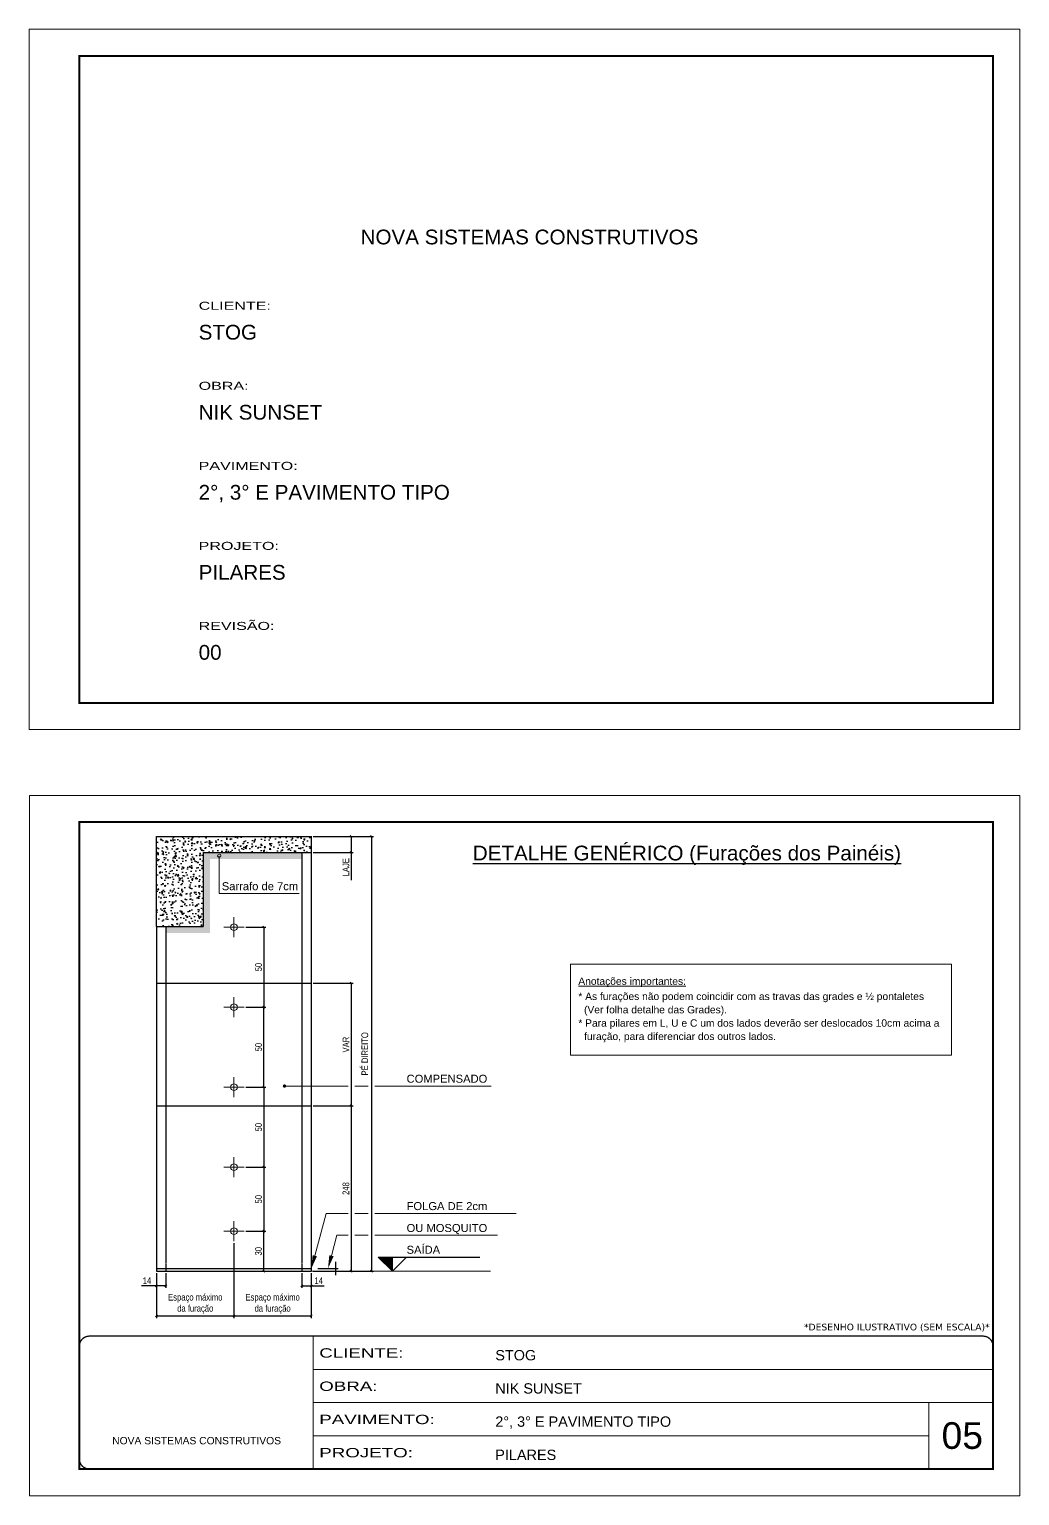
# Model space of a CAD drawing. Extents: x 808 to 7089, y -98 to 17032.
# Drawn here: x 808 to 2293, y 14834 to 17032 of the extents above; entities that cross this region are included whole.
import ezdxf
from ezdxf.enums import TextEntityAlignment as Align

# ---------------------------------------------------------------- set-up
doc = ezdxf.new("R2010")
doc.units = 0
for name, pattern in [('CONTINUO', [0]), ('DASHED', [0.75, 0.5, -0.25]), ('HIDDEN', [0.375, 0.25, -0.125])]:
    doc.linetypes.add(name, pattern=pattern)
for name, color, linetype, lineweight in [('CARIMBO', 255, 'Continuous', 9), ('CONCRETO', 251, 'Continuous', 25), ('Folhas', 255, 'Continuous', 9), ('Hachura', 251, 'Continuous', 9), ('SARRAFO DE PRESSAO', 251, 'DASHED', 9)]:
    doc.layers.add(name, color=color, linetype=linetype, lineweight=lineweight)
for name, color, linetype in [('COTA', 241, 'Continuous'), ('NIVEL', 7, 'Continuous'), ('Painéis', 200, 'Continuous'), ('SARR_2.2x7', 40, 'Continuous'), ('SARRAFO', 251, 'Continuous')]:
    doc.layers.add(name, color=color, linetype=linetype)
doc.styles.add('ARIAL', font='arial.ttf')
doc.styles.add('COTA TECNICA-50', font='techl___.ttf', dxfattribs={"height": 10})
doc.styles.add('stylellllll', font='verdana.ttf', dxfattribs={"height": 2})
doc.styles.add('Tecnologia', font='')
doc.styles.get('Tecnologia').set_extended_font_data('Forgotten Futurist')
doc.dimstyles.new('COTA PAINEL-50', dxfattribs={"dimtxt": 10, "dimasz": 3, "dimexe": 3, "dimexo": 3, "dimgap": 3, "dimtad": 1, "dimdec": 1, "dimzin": 12, "dimdsep": 46, "dimtxsty": 'COTA TECNICA-50', "dimblk1": 'OBLIQUE', "dimblk2": 'OBLIQUE', "dimsah": 1, "dimcen": 0.9, "dimclrd": 4, "dimclre": 4, "dimclrt": 240, "dimadec": 1, "dimazin": 3, "dimtfac": 1, "dimtdec": 1, "dimtmove": 0, "dimatfit": 3, "dimfxl": 1, "dimtolj": 1, "dimtzin": 12, "dimarcsym": 0})
pattern_1 = [(50, (-6186.066, 675.581), (18.218467, -1.593909), [1.905, -20.955]), (355, (-6186.066, 675.581), (-3.524283, 19.105664), [1.524, -16.764]), (100.451, (-6184.547, 675.449), (14.69425, 17.511669), [1.619, -17.809]), (46.1842, (-6186.066, 680.661), (27.107904, -4.204233), [2.8575, -31.4325]), (96.6356, (-6183.807, 680.31), (23.740423, 24.742556), [2.4285, -26.7135]), (351.184, (-6186.066, 680.661), (23.74046, 24.74251), [2.286, -25.146]), (21, (-6183.526, 679.391), (15.161488, -10.226552), [1.905, -20.955]), (326, (-6183.526, 679.391), (6.180203, 18.418797), [1.524, -16.764]), (71.4514, (-6182.262, 678.54), (21.341649, 8.192286), [1.619, -17.809]), (37.5, (-6186.0656, 675.5815), (0.3088603, 8.455504), [0, -16.5608, 0, -17.018, 0, -16.8275]), (7.5, (-6186.066, 675.5815), (6.6819663, 10.0180575), [0, -9.7028, 0, -16.1798, 0, -6.4135]), (327.5, (-6191.73, 675.5815), (13.5590595, -0.5728744), [0, -6.35, 0, -19.812, 0, -26.289]), (317.5, (-6194.27, 675.581), (14.812918, 2.542649), [0, -8.255, 0, -13.1572, 0, -18.669])]

# ---------------------------------------------------------------- blocks, each defined once
blk = doc.blocks.new('_Oblique')
at = {"color": 0, "linetype": 'ByBlock', "lineweight": -2}
blk.add_line((-0.5, -0.5), (0.5, 0.5), dxfattribs=at)
blk = doc.blocks.new('*D1473')
at = {"layer": 'COTA', "color": 4, "lineweight": -2, "transparency": 16777216}
for p, q in [((1234, 15822.4), (1294, 15822.4)), ((1291, 15822.4), (1291, 15798.4)), ((1234, 15798.4), (1294, 15798.4)), ((1291, 15798.4), (1291, 15756.9))]:
    blk.add_line(p, q, dxfattribs=at)
at = {"layer": 'Defpoints', "color": 0, "transparency": 16777216}
for p in [(1231, 15822.4), (1231, 15798.4), (1291, 15798.4)]:
    blk.add_point(p, dxfattribs=at)
at = {"layer": 'COTA', "color": 4, "lineweight": -2, "transparency": 16777216, "xscale": 3, "yscale": 3, "zscale": 3}
for p, rotation in [((1291, 15822.4), 90), ((1291, 15798.4), 270)]:
    blk.add_blockref('_Oblique', p, dxfattribs=dict(at, rotation=rotation))
at = {"layer": 'COTA', "color": 240, "transparency": 16777216, "insert": (1282.9, 15776.2), "char_height": 10, "attachment_point": 5, "rotation": 90, "style": 'COTA TECNICA-50'}
blk.add_mtext('\\A1;LAJE', dxfattribs=at)
blk = doc.blocks.new('*D1474')
at = {"layer": 'COTA', "color": 4, "lineweight": -2, "transparency": 16777216}
for p, q in [((1234, 15418.4), (1294, 15418.4)), ((1291, 15418.4), (1291, 15170.4)), ((1234, 15170.4), (1294, 15170.4))]:
    blk.add_line(p, q, dxfattribs=at)
at = {"layer": 'Defpoints', "color": 0, "transparency": 16777216}
for p in [(1231, 15418.4), (1231, 15170.4), (1291, 15170.4)]:
    blk.add_point(p, dxfattribs=at)
at = {"layer": 'COTA', "color": 4, "lineweight": -2, "transparency": 16777216, "xscale": 3, "yscale": 3, "zscale": 3}
for p, rotation in [((1291, 15418.4), 90), ((1291, 15170.4), 270)]:
    blk.add_blockref('_Oblique', p, dxfattribs=dict(at, rotation=rotation))
at = {"layer": 'COTA', "color": 240, "transparency": 16777216, "insert": (1282.9, 15294.4), "char_height": 10, "attachment_point": 5, "rotation": 90, "style": 'COTA TECNICA-50'}
blk.add_mtext('\\A1;248', dxfattribs=at)
blk = doc.blocks.new('*D1482')
at = {"layer": 'COTA', "color": 4, "lineweight": -2, "transparency": 16777216}
for p, q in [((1234, 15822.4), (1324, 15822.4)), ((1321, 15822.4), (1321, 15170.4)), ((1234, 15170.4), (1324, 15170.4))]:
    blk.add_line(p, q, dxfattribs=at)
at = {"layer": 'Defpoints', "color": 0, "transparency": 16777216}
for p in [(1231, 15822.4), (1231, 15170.4), (1321, 15170.4)]:
    blk.add_point(p, dxfattribs=at)
at = {"layer": 'COTA', "color": 4, "lineweight": -2, "transparency": 16777216, "xscale": 3, "yscale": 3, "zscale": 3}
for p, rotation in [((1321, 15822.4), 90), ((1321, 15170.4), 270)]:
    blk.add_blockref('_Oblique', p, dxfattribs=dict(at, rotation=rotation))
at = {"layer": 'COTA', "color": 240, "transparency": 16777216, "insert": (1311.3, 15496.4), "char_height": 10, "attachment_point": 5, "rotation": 90, "style": 'COTA TECNICA-50'}
blk.add_mtext('\\A1;PÉ DIREITO', dxfattribs=at)
blk = doc.blocks.new('*D1483')
at = {"layer": 'COTA', "color": 4, "lineweight": -2, "transparency": 16777216}
for p, q in [((1115, 15212.4), (1115, 15100.3)), ((999, 15167.4), (999, 15100.3)), ((999, 15103.3), (1115, 15103.3))]:
    blk.add_line(p, q, dxfattribs=at)
at = {"layer": 'Defpoints', "color": 0, "transparency": 16777216}
for p in [(1115, 15215.4), (999, 15170.4), (1115, 15103.3)]:
    blk.add_point(p, dxfattribs=at)
at = {"layer": 'COTA', "color": 4, "lineweight": -2, "transparency": 16777216, "xscale": 3, "yscale": 3, "zscale": 3, "rotation": 180}
blk.add_blockref('_Oblique', (999, 15103.3), dxfattribs=at)
at = {"layer": 'COTA', "color": 4, "lineweight": -2, "transparency": 16777216, "xscale": 3, "yscale": 3, "zscale": 3}
blk.add_blockref('_Oblique', (1115, 15103.3), dxfattribs=at)
at = {"layer": 'COTA', "color": 240, "transparency": 16777216, "insert": (1057, 15121.6), "char_height": 10, "attachment_point": 5, "style": 'COTA TECNICA-50'}
blk.add_mtext('\\A1;Espaço máximo\\Pda furação', dxfattribs=at)
blk = doc.blocks.new('*D1484')
at = {"layer": 'COTA', "color": 4, "lineweight": -2, "transparency": 16777216}
for p, q in [((1115, 15212.4), (1115, 15100.3)), ((1231, 15167.4), (1231, 15100.3)), ((1115, 15103.3), (1231, 15103.3))]:
    blk.add_line(p, q, dxfattribs=at)
at = {"layer": 'Defpoints', "color": 0, "transparency": 16777216}
for p in [(1115, 15215.4), (1231, 15170.4), (1231, 15103.3)]:
    blk.add_point(p, dxfattribs=at)
at = {"layer": 'COTA', "color": 4, "lineweight": -2, "transparency": 16777216, "xscale": 3, "yscale": 3, "zscale": 3, "rotation": 180}
blk.add_blockref('_Oblique', (1115, 15103.3), dxfattribs=at)
at = {"layer": 'COTA', "color": 4, "lineweight": -2, "transparency": 16777216, "xscale": 3, "yscale": 3, "zscale": 3}
blk.add_blockref('_Oblique', (1231, 15103.3), dxfattribs=at)
at = {"layer": 'COTA', "color": 240, "transparency": 16777216, "insert": (1173, 15121.6), "char_height": 10, "attachment_point": 5, "style": 'COTA TECNICA-50'}
blk.add_mtext('\\A1;Espaço máximo\\Pda furação', dxfattribs=at)
blk = doc.blocks.new('*D1485')
at = {"layer": 'COTA', "color": 4, "lineweight": -2, "transparency": 16777216}
for p, q in [((999, 15148.3), (976.5, 15148.3)), ((999, 15167.4), (999, 15145.3)), ((1013, 15148.3), (999, 15148.3)), ((1013, 15167.4), (1013, 15145.3))]:
    blk.add_line(p, q, dxfattribs=at)
at = {"layer": 'Defpoints', "color": 0, "transparency": 16777216}
for p in [(999, 15170.4), (1013, 15170.4), (1013, 15148.3)]:
    blk.add_point(p, dxfattribs=at)
at = {"layer": 'COTA', "color": 4, "lineweight": -2, "transparency": 16777216, "xscale": 3, "yscale": 3, "zscale": 3, "rotation": 180}
blk.add_blockref('_Oblique', (999, 15148.3), dxfattribs=at)
at = {"layer": 'COTA', "color": 4, "lineweight": -2, "transparency": 16777216, "xscale": 3, "yscale": 3, "zscale": 3}
blk.add_blockref('_Oblique', (1013, 15148.3), dxfattribs=at)
at = {"layer": 'COTA', "color": 240, "transparency": 16777216, "insert": (984.6, 15156.3), "char_height": 10, "attachment_point": 5, "style": 'COTA TECNICA-50'}
blk.add_mtext('\\A1;14', dxfattribs=at)
blk = doc.blocks.new('*D1486')
at = {"layer": 'COTA', "color": 4, "lineweight": -2, "transparency": 16777216}
for p, q in [((1217, 15167.4), (1217, 15145.3)), ((1217, 15148.3), (1231, 15148.3)), ((1231, 15167.4), (1231, 15145.3)), ((1231, 15148.3), (1250.1, 15148.3))]:
    blk.add_line(p, q, dxfattribs=at)
at = {"layer": 'Defpoints', "color": 0, "transparency": 16777216}
for p in [(1217, 15170.4), (1231, 15170.4), (1231, 15148.3)]:
    blk.add_point(p, dxfattribs=at)
at = {"layer": 'COTA', "color": 4, "lineweight": -2, "transparency": 16777216, "xscale": 3, "yscale": 3, "zscale": 3, "rotation": 180}
blk.add_blockref('_Oblique', (1217, 15148.3), dxfattribs=at)
at = {"layer": 'COTA', "color": 4, "lineweight": -2, "transparency": 16777216, "xscale": 3, "yscale": 3, "zscale": 3}
blk.add_blockref('_Oblique', (1231, 15148.3), dxfattribs=at)
at = {"layer": 'COTA', "color": 240, "transparency": 16777216, "insert": (1242.1, 15156.3), "char_height": 10, "attachment_point": 5, "style": 'COTA TECNICA-50'}
blk.add_mtext('\\A1;14', dxfattribs=at)
blk = doc.blocks.new('*D1487')
at = {"layer": 'COTA', "color": 4, "lineweight": -2, "transparency": 16777216}
for p, q in [((1133, 15230.4), (1163, 15230.4)), ((1160, 15170.4), (1160, 15230.4))]:
    blk.add_line(p, q, dxfattribs=at)
at = {"layer": 'Defpoints', "color": 0, "transparency": 16777216}
for p in [(1130, 15230.4), (1160, 15230.4), (1160, 15170.4)]:
    blk.add_point(p, dxfattribs=at)
at = {"layer": 'COTA', "color": 4, "lineweight": -2, "transparency": 16777216, "xscale": 3, "yscale": 3, "zscale": 3}
for p, rotation in [((1160, 15230.4), 90), ((1160, 15170.4), 270)]:
    blk.add_blockref('_Oblique', p, dxfattribs=dict(at, rotation=rotation))
at = {"layer": 'COTA', "color": 240, "transparency": 16777216, "insert": (1151.8, 15200.4), "char_height": 10, "attachment_point": 5, "rotation": 90, "style": 'COTA TECNICA-50'}
blk.add_mtext('\\A1;30', dxfattribs=at)
blk = doc.blocks.new('*D1488')
at = {"layer": 'COTA', "color": 4, "lineweight": -2, "transparency": 16777216}
for p, q in [((1133, 15326.4), (1163, 15326.4)), ((1160, 15326.4), (1160, 15230.4)), ((1133, 15230.4), (1163, 15230.4))]:
    blk.add_line(p, q, dxfattribs=at)
at = {"layer": 'Defpoints', "color": 0, "transparency": 16777216}
for p in [(1130, 15326.4), (1130, 15230.4), (1160, 15230.4)]:
    blk.add_point(p, dxfattribs=at)
at = {"layer": 'COTA', "color": 4, "lineweight": -2, "transparency": 16777216, "xscale": 3, "yscale": 3, "zscale": 3}
for p, rotation in [((1160, 15326.4), 90), ((1160, 15230.4), 270)]:
    blk.add_blockref('_Oblique', p, dxfattribs=dict(at, rotation=rotation))
at = {"layer": 'COTA', "color": 240, "transparency": 16777216, "insert": (1151.9, 15278.4), "char_height": 10, "attachment_point": 5, "rotation": 90, "style": 'COTA TECNICA-50'}
blk.add_mtext('\\A1;50', dxfattribs=at)
blk = doc.blocks.new('*D1489')
at = {"layer": 'COTA', "color": 4, "lineweight": -2, "transparency": 16777216}
for p, q in [((1133, 15446.4), (1163, 15446.4)), ((1160, 15446.4), (1160, 15326.4)), ((1133, 15326.4), (1163, 15326.4))]:
    blk.add_line(p, q, dxfattribs=at)
at = {"layer": 'Defpoints', "color": 0, "transparency": 16777216}
for p in [(1130, 15446.4), (1130, 15326.4), (1160, 15326.4)]:
    blk.add_point(p, dxfattribs=at)
at = {"layer": 'COTA', "color": 4, "lineweight": -2, "transparency": 16777216, "xscale": 3, "yscale": 3, "zscale": 3}
for p, rotation in [((1160, 15446.4), 90), ((1160, 15326.4), 270)]:
    blk.add_blockref('_Oblique', p, dxfattribs=dict(at, rotation=rotation))
at = {"layer": 'COTA', "color": 240, "transparency": 16777216, "insert": (1151.9, 15386.4), "char_height": 10, "attachment_point": 5, "rotation": 90, "style": 'COTA TECNICA-50'}
blk.add_mtext('\\A1;50', dxfattribs=at)
blk = doc.blocks.new('*D1490')
at = {"layer": 'COTA', "color": 4, "lineweight": -2, "transparency": 16777216}
for p, q in [((1133, 15566.4), (1163, 15566.4)), ((1160, 15446.4), (1160, 15566.4)), ((1133, 15446.4), (1163, 15446.4))]:
    blk.add_line(p, q, dxfattribs=at)
at = {"layer": 'Defpoints', "color": 0, "transparency": 16777216}
for p in [(1130, 15566.4), (1160, 15566.4), (1130, 15446.4)]:
    blk.add_point(p, dxfattribs=at)
at = {"layer": 'COTA', "color": 4, "lineweight": -2, "transparency": 16777216, "xscale": 3, "yscale": 3, "zscale": 3}
for p, rotation in [((1160, 15566.4), 90), ((1160, 15446.4), 270)]:
    blk.add_blockref('_Oblique', p, dxfattribs=dict(at, rotation=rotation))
at = {"layer": 'COTA', "color": 240, "transparency": 16777216, "insert": (1151.9, 15506.4), "char_height": 10, "attachment_point": 5, "rotation": 90, "style": 'COTA TECNICA-50'}
blk.add_mtext('\\A1;50', dxfattribs=at)
blk = doc.blocks.new('*D1491')
at = {"layer": 'COTA', "color": 4, "lineweight": -2, "transparency": 16777216}
for p, q in [((1133, 15686.4), (1163, 15686.4)), ((1160, 15686.4), (1160, 15566.4)), ((1133, 15566.4), (1163, 15566.4))]:
    blk.add_line(p, q, dxfattribs=at)
at = {"layer": 'Defpoints', "color": 0, "transparency": 16777216}
for p in [(1130, 15686.4), (1130, 15566.4), (1160, 15566.4)]:
    blk.add_point(p, dxfattribs=at)
at = {"layer": 'COTA', "color": 4, "lineweight": -2, "transparency": 16777216, "xscale": 3, "yscale": 3, "zscale": 3}
for p, rotation in [((1160, 15686.4), 90), ((1160, 15566.4), 270)]:
    blk.add_blockref('_Oblique', p, dxfattribs=dict(at, rotation=rotation))
at = {"layer": 'COTA', "color": 240, "transparency": 16777216, "insert": (1151.9, 15626.4), "char_height": 10, "attachment_point": 5, "rotation": 90, "style": 'COTA TECNICA-50'}
blk.add_mtext('\\A1;50', dxfattribs=at)
blk = doc.blocks.new('*D1492')
at = {"layer": 'COTA', "color": 4, "lineweight": -2, "transparency": 16777216}
for p, q in [((1234, 15602.1), (1294, 15602.1)), ((1291, 15602.1), (1291, 15418.4)), ((1234, 15418.4), (1294, 15418.4))]:
    blk.add_line(p, q, dxfattribs=at)
at = {"layer": 'Defpoints', "color": 0, "transparency": 16777216}
for p in [(1231, 15602.1), (1231, 15418.4), (1291, 15418.4)]:
    blk.add_point(p, dxfattribs=at)
at = {"layer": 'COTA', "color": 4, "lineweight": -2, "transparency": 16777216, "xscale": 3, "yscale": 3, "zscale": 3}
for p, rotation in [((1291, 15602.1), 90), ((1291, 15418.4), 270)]:
    blk.add_blockref('_Oblique', p, dxfattribs=dict(at, rotation=rotation))
at = {"layer": 'COTA', "color": 240, "transparency": 16777216, "insert": (1282.9, 15510.2), "char_height": 10, "attachment_point": 5, "rotation": 90, "style": 'COTA TECNICA-50'}
blk.add_mtext('\\A1;VAR', dxfattribs=at)
blk = doc.blocks.new('Furação')
at = {"color": 2}
for p, q in [((3747.5, 717.9), (3747.5, 702.9)), ((3740, 710.4), (3755, 710.4))]:
    blk.add_line(p, q, dxfattribs=at)
blk.add_circle((3747.5, 710.4), 2.5, dxfattribs=at)
blk = doc.blocks.new('_Dot')
at = {"color": 0, "linetype": 'ByBlock', "lineweight": -2}
blk.add_line((-0.5, 0), (-1, 0), dxfattribs=at)
at = {"color": 0, "linetype": 'ByBlock', "const_width": 0.5}
blk.add_lwpolyline([(-0.25, 0, 1), (0.25, 0, 1)], format="xyb", close=True, dxfattribs=at)
blk = doc.blocks.new('9999999999')
at = {"color": 30, "linetype": 'CONTINUO'}
for p, q in [((98564.6, 34230.2), (98564.6, 34429.4)), ((98564.6, 34379.6), (99584, 34379.6)), ((98564.6, 34329.8), (99488, 34329.8)), ((99584, 34329.8), (99488, 34329.8)), ((99488, 34329.8), (99488, 34230.2)), ((98564.6, 34280), (99488, 34280))]:
    blk.add_line(p, q, dxfattribs=at)
at = {"color": 30, "linetype": 'CONTINUO', "const_width": 2}
blk.add_lwpolyline([(99584, 34230.2), (99584, 34414.4, 0.414214), (99569, 34429.4), (98229, 34429.4, 0.414214), (98214, 34414.4), (98214, 34245.2, 0.414214), (98229, 34230.2), (99584, 34230.2)], format="xyb", dxfattribs=at)
at = {"layer": 'Folhas'}
blk.add_lwpolyline([(98139, 34190.2), (99624, 34190.2), (99624, 35240.2), (98139, 35240.2)], close=True, dxfattribs=at)
at = {"layer": 'Folhas', "color": 30, "const_width": 3}
blk.add_lwpolyline([(98214, 34230.2), (99584, 34230.2), (99584, 35200.2), (98214, 35200.2)], close=True, dxfattribs=at)
at = {"color": 7, "linetype": 'Continuous', "ltscale": 5, "style": 'ARIAL'}
for s, height, p in [('STOG', 15.48, (98837.7, 34393.1)), ('NIK SUNSET', 15.48, (98837.7, 34343.3)), ('2°, 3° E PAVIMENTO TIPO', 15.483, (98837.7, 34293.5)), ('NOVA SISTEMAS CONSTRUTIVOS', 11.059, (98263.2, 34267.2)), ('PILARES', 15.48, (98837.7, 34243.7))]:
    blk.add_text(s, height=height, dxfattribs=at).set_placement(p)
at = {"layer": 'Folhas', "color": 7, "style": 'Tecnologia', "width": 1.5}
for s, p in [('CLIENTE:', (98573.7, 34397.2)), ('OBRA:', (98573.7, 34347.3)), ('PAVIMENTO:', (98573.7, 34297.5)), ('PROJETO:', (98573.7, 34247.7))]:
    blk.add_text(s, height=14, dxfattribs=at).set_placement(p)

msp = doc.modelspace()

# ---------------------------------------------------------------- hatches: boundary and pattern name
at = {"layer": 'CONCRETO'}
h = msp.add_hatch(dxfattribs=at)
h.set_pattern_fill('AR-CONC', color=256, scale=0.1, style=0)
h.set_pattern_definition(pattern_1)
h.paths.add_polyline_path([(1069.02, 15798.39), (1148.02, 15798.39), (1148.02, 15822.39), (999.02, 15822.39), (999.02, 15687.39), (1069.02, 15687.39)])
h = msp.add_hatch(dxfattribs=at)
h.set_pattern_fill('AR-CONC', color=256, scale=0.1, style=0)
h.set_pattern_definition(pattern_1)
h.paths.add_polyline_path([(1148.02, 15822.39), (1148.02, 15798.39), (1231.02, 15798.39), (1231.02, 15822.39)])
at = {"layer": 'NIVEL'}
msp.add_hatch(color=256, dxfattribs=at).paths.add_polyline_path([(1331.44, 15191.6), (1352.65, 15170.39), (1352.65, 15191.6)])
at = {"layer": 'SARRAFO'}
msp.add_hatch(color=256, dxfattribs=at).paths.add_polyline_path([(1069.02, 15687.39), (1013.02, 15687.39), (1013.02, 15677.39), (1079.02, 15677.39), (1079.02, 15788.39), (1093.02, 15788.39), (1093.02, 15790.89, -0.4142136), (1090.52, 15793.39, -1), (1095.52, 15793.39, -0.4142136), (1093.02, 15790.89), (1093.02, 15788.39), (1217.02, 15788.39), (1217.02, 15798.39), (1069.02, 15798.39)])

# ---------------------------------------------------------------- linework, layer by layer
for p, q in [((1241.02, 15174.39), (1271.02, 15174.39)), ((1267.02, 15184.39), (1267.02, 15164.39))]:
    msp.add_line(p, q)
at = {"layer": 'CONCRETO'}
for p, q in [((999.02, 15822.39), (1231.02, 15822.39)), ((999.02, 15687.39), (999.02, 15822.39)), ((1231.02, 15822.39), (1231.02, 15798.39))]:
    msp.add_line(p, q, dxfattribs=at)
at = {"layer": 'Folhas'}
msp.add_lwpolyline([(808.17, 15982.48), (2293.17, 15982.48), (2293.17, 17032.48), (808.17, 17032.48)], close=True, dxfattribs=at)
at = {"layer": 'Folhas', "color": 30, "const_width": 3}
msp.add_lwpolyline([(883.17, 16022.48), (2253.17, 16022.48), (2253.17, 16992.48), (883.17, 16992.48)], close=True, dxfattribs=at)
at = {"layer": 'Folhas', "color": 30}
msp.add_lwpolyline([(1619.64, 15630.93), (2190.85, 15630.93), (2190.85, 15494.43), (1619.64, 15494.43)], close=True, dxfattribs=at)
at = {"layer": 'Hachura'}
for p, q in [((1093.02, 15793.39), (1093.02, 15736.71)), ((1093.02, 15736.71), (1212.71, 15736.71)), ((1195.78, 15448.07), (1286.02, 15448.07)), ((1296.02, 15448.07), (1316.02, 15448.07)), ((1326.02, 15448.07), (1500.49, 15448.07)), ((1236.2, 15193.7), (1253.18, 15257.09)), ((1253.18, 15257.09), (1286.02, 15257.09)), ((1296.02, 15257.09), (1316.02, 15257.09)), ((1326.02, 15257.09), (1538.4, 15257.09)), ((1261.2, 15193.7), (1269.38, 15224.25)), ((1269.38, 15224.25), (1286.02, 15224.25)), ((1296.02, 15224.25), (1316.02, 15224.25)), ((1326.02, 15224.25), (1510.41, 15224.25))]:
    msp.add_line(p, q, dxfattribs=at)
at = {"layer": 'Hachura', "ltscale": 0.5}
msp.add_lwpolyline([(1231.02, 15170.39), (1499.83, 15170.39)], dxfattribs=at)
at = {"layer": 'Hachura'}
msp.add_circle((1093.02, 15793.39), 2.5, dxfattribs=at)
for points in [[(1239.42, 15192.84), (1231.02, 15174.39), (1232.98, 15194.57)], [(1264.42, 15192.84), (1256.02, 15174.39), (1257.98, 15194.57)]]:
    msp.add_solid(points, dxfattribs=at)
at = {"layer": 'NIVEL'}
for p, q in [((1352.65, 15170.39), (1331.44, 15191.6)), ((1331.44, 15191.6), (1483.65, 15191.6)), ((1352.65, 15170.39), (1373.86, 15191.6)), ((1352.65, 15170.39), (1352.65, 15191.6))]:
    msp.add_line(p, q, dxfattribs=at)
at = {"layer": 'Painéis'}
for p, q in [((1069.02, 15798.39), (1231.02, 15798.39)), ((1069.02, 15798.39), (1069.02, 15687.39)), ((1231.02, 15798.39), (1231.02, 15170.39)), ((999.02, 15687.39), (1069.02, 15687.39)), ((999.02, 15687.39), (999.02, 15170.39)), ((999.02, 15602.1), (1231.02, 15602.1)), ((999.02, 15418.39), (1231.02, 15418.39)), ((999.02, 15174.39), (1231.02, 15174.39)), ((999.02, 15170.39), (1231.02, 15170.39))]:
    msp.add_line(p, q, dxfattribs=at)
at = {"layer": 'SARR_2.2x7', "linetype": 'HIDDEN'}
for p, q in [((1217.02, 15798.39), (1217.02, 15170.39)), ((1013.02, 15687.39), (1013.02, 15170.39))]:
    msp.add_line(p, q, dxfattribs=at)

# ---------------------------------------------------------------- block references
at = {"layer": 'CARIMBO', "xscale": 2, "yscale": 2, "zscale": 2}
for p in [(-6379.93, 14265.6), (-6379.93, 14145.6), (-6379.93, 14025.6), (-6379.93, 13905.6), (-6379.93, 13809.6)]:
    msp.add_blockref('Furação', p, dxfattribs=at)
at = {"layer": 'Hachura', "xscale": 5, "yscale": 5, "zscale": 5, "rotation": 180}
msp.add_blockref('_Dot', (1190.78, 15448.07), dxfattribs=at)
at = {"layer": 'SARRAFO DE PRESSAO', "color": 6, "linetype": 'ByBlock'}
msp.add_blockref('9999999999', (-97330.81, -19356.3), dxfattribs=at)

# ---------------------------------------------------------------- texts
at = {"color": 0, "linetype": 'Continuous', "ltscale": 5, "style": 'ARIAL'}
for s, height, p in [('NOVA SISTEMAS CONSTRUTIVOS', 22.1184, (1304.91, 16710.05)), ('STOG', 22.118, (1062.07, 16567.28)), ('NIK SUNSET', 22.118, (1062.07, 16447.28)), ('2°, 3° E PAVIMENTO TIPO', 22.1184, (1062.07, 16327.28)), ('PILARES', 22.118, (1062.07, 16207.28)), ('00', 22.118, (1062.07, 16087.28))]:
    msp.add_text(s, height=height, dxfattribs=at).set_placement(p)
msp.add_text('%%UDETALHE GENÉRICO (Furações dos Painéis)', height=22.1184, dxfattribs=at).set_placement((1794.2, 15786.36), align=Align.CENTER)
at = {"layer": 'CARIMBO', "color": 0, "linetype": 'Continuous', "ltscale": 5, "style": 'ARIAL'}
for s, p in [('Sarrafo de 7cm', (1096.71, 15741.71)), ('COMPENSADO', (1373.86, 15453.07)), ('FOLGA DE 2cm', (1373.86, 15262.09)), ('OU MOSQUITO', (1373.86, 15229.25)), ('SAÍDA', (1373.86, 15196.6))]:
    msp.add_text(s, height=12, dxfattribs=at).set_placement(p)
at = {"layer": 'CARIMBO', "style": 'stylellllll'}
msp.add_text('*DESENHO ILUSTRATIVO (SEM ESCALA)*', height=10, dxfattribs=at).set_placement((2248.17, 15081.72), align=Align.RIGHT)
at = {"layer": 'CARIMBO', "style": 'ARIAL'}
msp.add_text('05', height=40, dxfattribs=at).set_placement((2176.03, 14904.05))
at = {"layer": 'Folhas', "color": 30, "style": 'Tecnologia', "width": 1.5}
for s, p in [('CLIENTE:', (1062.07, 16611.99)), ('OBRA:', (1062.07, 16491.99)), ('PAVIMENTO:', (1062.07, 16371.99)), ('PROJETO:', (1062.07, 16251.99)), ('REVISÃO:', (1062.07, 16131.99))]:
    msp.add_text(s, height=12, dxfattribs=at).set_placement(p)
at = {"layer": 'Folhas', "color": 7, "style": 'ARIAL'}
for s, p in [('%%UAnotações importantes:', (1631.39, 15599.81)), ('* As furações não podem coincidir com as travas das grades e ½ pontaletes', (1631.39, 15577.07)), ('  (Ver folha detalhe das Grades).', (1631.39, 15557.07)), ('* Para pilares em L, U e C um dos lados deverão ser deslocados 10cm acima a', (1631.39, 15537.07)), ('  furação, para diferenciar dos outros lados.', (1631.39, 15517.07))]:
    msp.add_text(s, height=11, dxfattribs=at).set_placement(p)

# ---------------------------------------------------------------- dimensions: what is measured, and where the dimension line sits
at = {"layer": 'COTA'}
for base, p1, p2, text, picture, middle in [((1291.02, 15798.39), (1231.02, 15822.39), (1231.02, 15798.39), 'LAJE', '*D1473', (1291.02, 15776.16)), ((1291.02, 15418.39), (1231.02, 15602.1), (1231.02, 15418.39), 'VAR', '*D1492', (1291.02, 15510.24))]:
    dim = msp.add_linear_dim(base=base, p1=p1, p2=p2, angle=90, text=text, dimstyle='COTA PAINEL-50', dxfattribs=at)
    dim.commit()
    dim.dimension.update_dxf_attribs({"geometry": picture, "text_midpoint": middle, "dimtype": 160})
for base, p1, p2, text, picture, middle in [((1321.02, 15170.39), (1231.02, 15822.39), (1231.02, 15170.39), 'PÉ DIREITO', '*D1482', (1311.34, 15496.39)), ((1160.02, 15566.39), (1130.02, 15686.39), (1130.02, 15566.39), '50', '*D1491', (1151.91, 15626.39)), ((1160.02, 15566.39), (1130.02, 15446.39), (1130.02, 15566.39), '50', '*D1490', (1151.91, 15506.39)), ((1160.02, 15326.39), (1130.02, 15446.39), (1130.02, 15326.39), '50', '*D1489', (1151.91, 15386.39)), ((1160.02, 15230.39), (1130.02, 15326.39), (1130.02, 15230.39), '50', '*D1488', (1151.91, 15278.39)), ((1160.02, 15230.39), (1160.02, 15170.39), (1130.02, 15230.39), '30', '*D1487', (1151.8, 15200.39))]:
    dim = msp.add_linear_dim(base=base, p1=p1, p2=p2, angle=90, text=text, dimstyle='COTA PAINEL-50', dxfattribs=at)
    dim.commit()
    dim.dimension.update_dxf_attribs({"geometry": picture, "text_midpoint": middle})
dim = msp.add_linear_dim(base=(1291.02, 15170.39), p1=(1231.02, 15418.39), p2=(1231.02, 15170.39), angle=90, dimstyle='COTA PAINEL-50', dxfattribs=at)
dim.commit()
dim.dimension.update_dxf_attribs({"geometry": '*D1474', "text_midpoint": (1282.93, 15294.39)})
for base, p1, p2, picture, middle in [((1115.02, 15103.26), (999.02, 15170.39), (1115.02, 15215.39), '*D1483', (1057.02, 15103.26)), ((1231.02, 15103.26), (1115.02, 15215.39), (1231.02, 15170.39), '*D1484', (1173.02, 15103.26))]:
    dim = msp.add_linear_dim(base=base, p1=p1, p2=p2, text='Espaço máximo\\Pda furação', dimstyle='COTA PAINEL-50', dxfattribs=at)
    dim.commit()
    dim.dimension.update_dxf_attribs({"geometry": picture, "text_midpoint": middle, "dimtype": 160})
dim = msp.add_linear_dim(base=(1013.02, 15148.26), p1=(999.02, 15170.39), p2=(1013.02, 15170.39), dimstyle='COTA PAINEL-50', dxfattribs=at)
dim.commit()
dim.dimension.update_dxf_attribs({"geometry": '*D1485', "text_midpoint": (984.58, 15148.26), "dimtype": 160})
dim = msp.add_linear_dim(base=(1231.02, 15148.26), p1=(1217.02, 15170.39), p2=(1231.02, 15170.39), dimstyle='COTA PAINEL-50', dxfattribs=at)
dim.commit()
dim.dimension.update_dxf_attribs({"geometry": '*D1486', "text_midpoint": (1242.08, 15156.33)})

doc.saveas('drawing.dxf')
